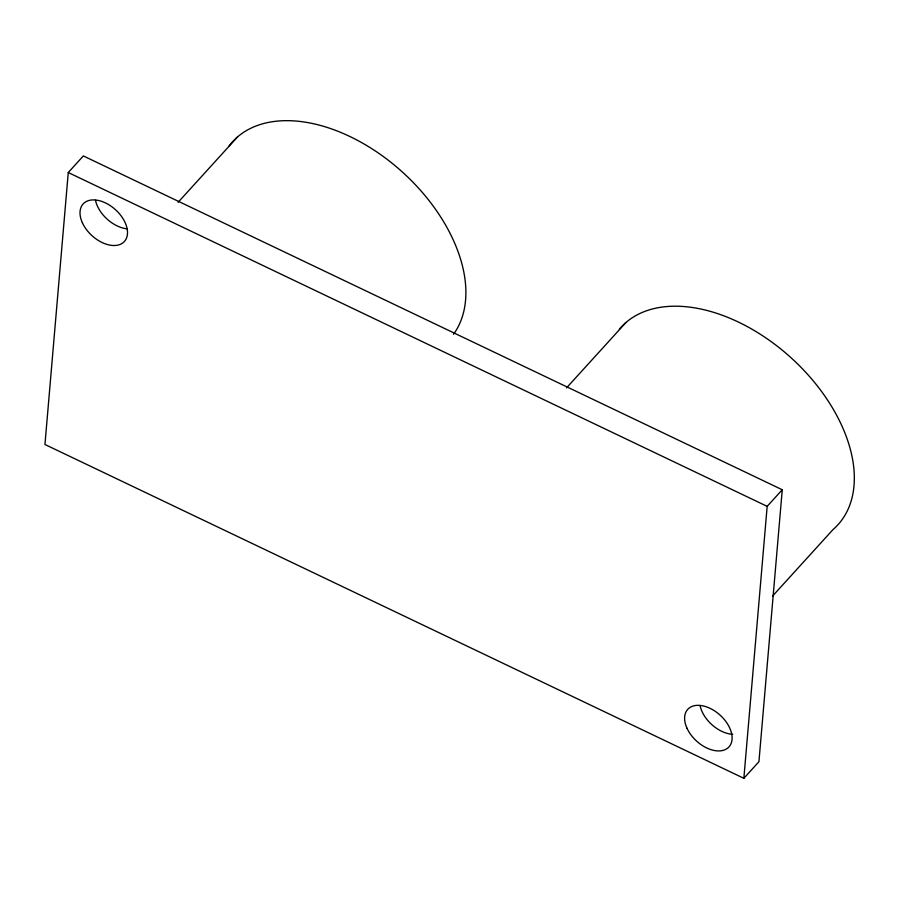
<?xml version="1.0" encoding="UTF-8"?>
<svg xmlns="http://www.w3.org/2000/svg" width="899" height="899" viewBox="0 0 899 899"><rect width="100%" height="100%" fill="white"/><g stroke="black" fill="none" stroke-linecap="round" stroke-linejoin="round"><path stroke-width="1.35" d="M68.268 172.529L44.95 444.488L743.855 778.309L758.936 761.711L782.254 489.753L83.349 155.932L68.268 172.529L767.173 506.351L743.855 778.309M178.103 202.32L237.471 136.996M566.55 387.862L625.929 322.527M767.173 506.351L782.254 489.753M772.567 596.071L832.89 529.702A146.683 92.046 42.3 0 0 794.109 360.578A146.683 92.046 42.3 0 0 619.355 329.191M732.696 734.303A27.891 17.508 42.3 0 1 700.107 705.715M126.939 228.796A27.891 17.508 42.3 0 1 95.508 200.297M229.223 145.75A146.683 92.046 42.3 0 1 396.077 166.529A146.683 92.046 42.3 0 1 453.501 334.316M686.982 728.212A27.891 17.508 42.3 0 0 728.044 747.822A27.891 17.508 42.3 0 0 710.053 708.333A27.891 17.508 42.3 0 0 686.982 728.212M82.382 222.795A27.891 17.508 42.3 0 0 123.444 242.404A27.891 17.508 42.3 0 0 105.464 202.916A27.891 17.508 42.3 0 0 82.382 222.795"/></g></svg>
